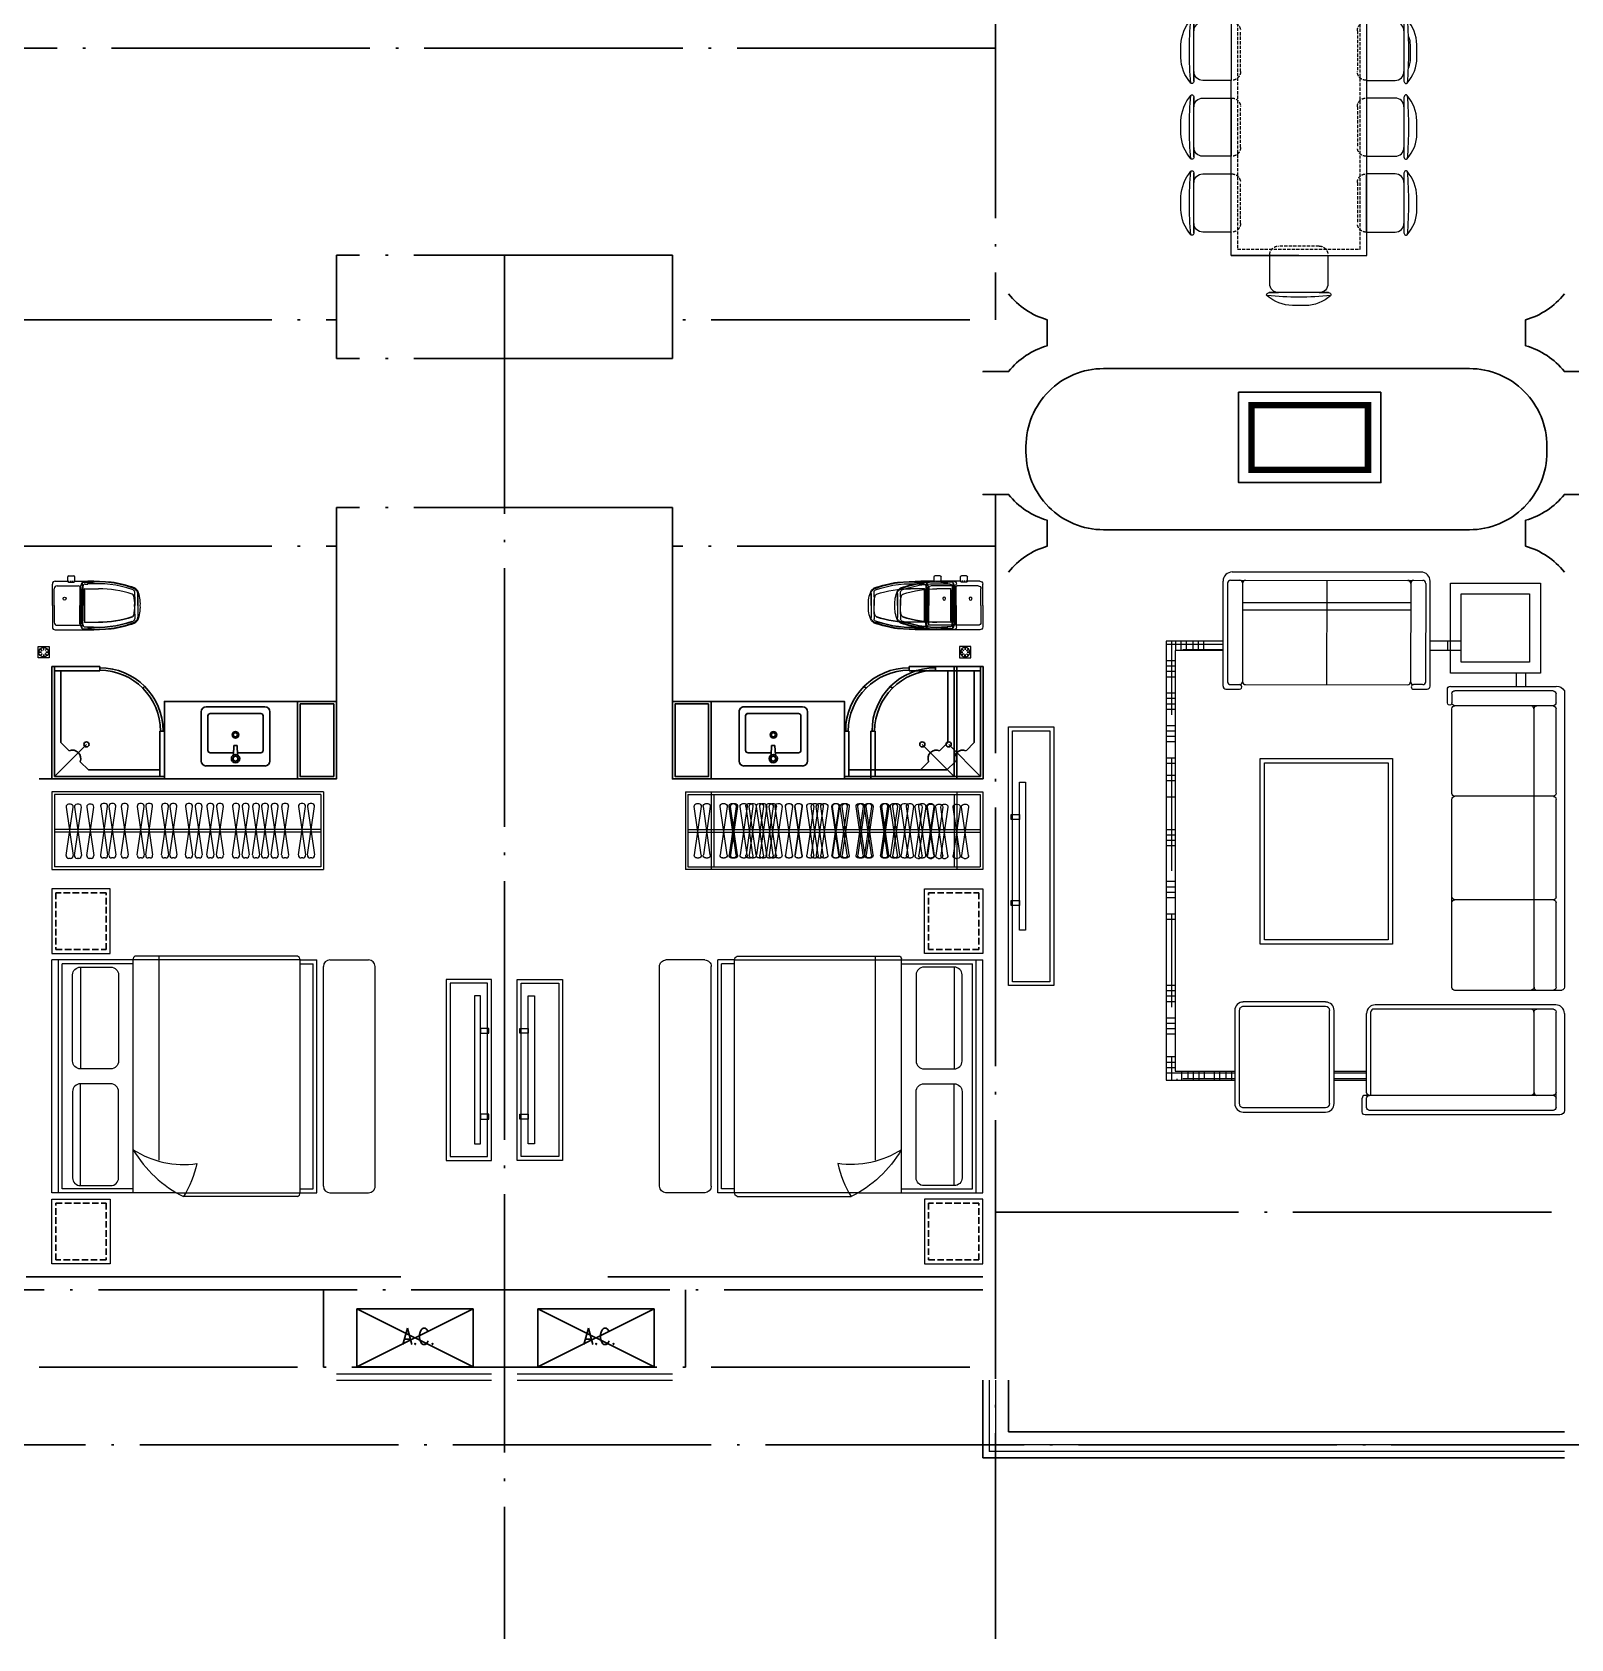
# Model space of a CAD drawing. Extents: x 208319 to 271319, y 1003 to 45500.
# Drawn here: x 235589 to 247492, y 16453 to 28878 of the extents above; entities that cross this region are included whole.
import ezdxf
from ezdxf.enums import TextEntityAlignment as Align

# ---------------------------------------------------------------- set-up
doc = ezdxf.new("R2010")
doc.units = 0
doc.header["$LTSCALE"] = 1000
doc.header["$MEASUREMENT"] = 0
for name, pattern in [('ACAD_ISO02W100', [15, 12, -3]), ('DASH', [0.35, 0.25, -0.1]), ('DOTE', [2.42, 2, -0.2, 0.02, -0.2])]:
    doc.linetypes.add(name, pattern=pattern)
for name, color, linetype in [('DOTE', 1, 'DOTE'), ('hz', 254, 'Continuous'), ('PUB_TEXT', 255, 'Continuous'), ('WALL', 9, 'Continuous'), ('厨卫', 154, 'Continuous'), ('厨卫设备', 6, 'Continuous'), ('看线', 5, 'Continuous'), ('空调', 8, 'Continuous'), ('管井', 236, 'Continuous'), ('虚线', 251, 'Continuous'), ('铺地', 8, 'Continuous')]:
    doc.layers.add(name, color=color, linetype=linetype)
for name, color, linetype, lineweight in [('Text-I', 7, 'Continuous', 5), ('五金', 136, 'Continuous', 9), ('家具', 33, 'Continuous', 9)]:
    doc.layers.add(name, color=color, linetype=linetype, lineweight=lineweight)
doc.styles.add('DIM_FONT', font='SIMPLEX.shx', dxfattribs={"width": 0.8})

# ---------------------------------------------------------------- blocks, each defined once
blk = doc.blocks.new('A$C2FB07499')
at = {"layer": '家具', "ltscale": 0.5}
blk.add_lwpolyline([(500, 300), (150, 300), (150, 1700), (500, 1700)], close=True, dxfattribs=at)
at = {"layer": '家具', "ltscale": 40}
for points in [[(470, 330), (180, 330), (180, 1670), (470, 1670)], [(368, 1572), (415, 1572), (415, 428), (368, 428)], [(415, 1381), (480, 1381), (480, 1343), (415, 1343)], [(415, 717), (480, 717), (480, 679), (415, 679)]]:
    blk.add_lwpolyline(points, close=True, dxfattribs=at)
blk = doc.blocks.new('hfjlfjj')
at = {"layer": '家具', "color": 0}
for p, q in [((3210588, 42748), (3208488, 42748)), ((3208488, 42748), (3208488, 42148)), ((3210588, 42748), (3210588, 42148)), ((3210568, 42728), (3208508, 42728)), ((3208508, 42728), (3208508, 42168)), ((3208597, 42256), (3208651, 42631)), ((3208597, 42631), (3208651, 42256)), ((3208632, 42654), (3208617, 42654)), ((3208662, 42256), (3208716, 42631)), ((3208662, 42631), (3208716, 42256)), ((3208696, 42654), (3208682, 42654)), ((3208757, 42256), (3208811, 42631)), ((3208757, 42631), (3208811, 42256)), ((3208791, 42654), (3208777, 42654)), ((3208865, 42261), (3208919, 42636)), ((3208865, 42636), (3208919, 42261)), ((3208899, 42658), (3208884, 42658)), ((3208929, 42261), (3208983, 42636)), ((3208929, 42636), (3208983, 42261)), ((3208963, 42658), (3208949, 42658)), ((3209024, 42261), (3209078, 42636)), ((3209024, 42636), (3209078, 42261)), ((3209058, 42658), (3209044, 42658)), ((3209148, 42261), (3209202, 42636)), ((3209148, 42636), (3209202, 42261)), ((3209182, 42658), (3209168, 42658)), ((3209213, 42261), (3209267, 42636)), ((3209213, 42636), (3209267, 42261)), ((3209247, 42658), (3209233, 42658)), ((3209336, 42261), (3209390, 42636)), ((3209336, 42636), (3209390, 42261)), ((3209370, 42658), (3209356, 42658)), ((3209400, 42261), (3209454, 42636)), ((3209400, 42636), (3209454, 42261)), ((3209434, 42658), (3209420, 42658)), ((3209521, 42261), (3209575, 42636)), ((3209521, 42636), (3209575, 42261)), ((3209555, 42658), (3209541, 42658)), ((3209595, 42261), (3209649, 42636)), ((3209595, 42636), (3209649, 42261)), ((3209629, 42658), (3209615, 42658)), ((3209686, 42261), (3209740, 42636)), ((3209686, 42636), (3209740, 42261)), ((3209720, 42658), (3209706, 42658)), ((3209760, 42261), (3209814, 42636)), ((3209760, 42636), (3209814, 42261)), ((3209794, 42658), (3209780, 42658)), ((3209885, 42261), (3209939, 42636)), ((3209885, 42636), (3209939, 42261)), ((3209919, 42658), (3209904, 42658)), ((3209959, 42261), (3210013, 42636)), ((3209959, 42636), (3210013, 42261)), ((3209993, 42658), (3209979, 42658)), ((3210040, 42261), (3210094, 42636)), ((3210040, 42636), (3210094, 42261)), ((3210074, 42658), (3210060, 42658)), ((3210110, 42261), (3210164, 42636)), ((3210110, 42636), (3210164, 42261)), ((3210144, 42658), (3210129, 42658)), ((3210184, 42261), (3210238, 42636)), ((3210184, 42636), (3210238, 42261)), ((3210218, 42658), (3210204, 42658)), ((3210265, 42261), (3210319, 42636)), ((3210265, 42636), (3210319, 42261)), ((3210300, 42658), (3210285, 42658)), ((3210395, 42261), (3210449, 42636)), ((3210395, 42636), (3210449, 42261)), ((3210430, 42658), (3210415, 42658)), ((3210465, 42261), (3210519, 42636)), ((3210465, 42636), (3210519, 42261)), ((3210499, 42658), (3210485, 42658)), ((3210568, 42728), (3210568, 42168)), ((3210568, 42458), (3208508, 42458)), ((3210568, 42438), (3208508, 42438)), ((3208488, 42148), (3210588, 42148)), ((3210568, 42168), (3208508, 42168)), ((3208632, 42234), (3208617, 42234)), ((3208696, 42234), (3208682, 42234)), ((3208791, 42234), (3208777, 42234)), ((3208899, 42238), (3208884, 42238)), ((3208963, 42238), (3208949, 42238)), ((3209058, 42238), (3209044, 42238)), ((3209182, 42238), (3209168, 42238)), ((3209247, 42238), (3209233, 42238)), ((3209370, 42238), (3209356, 42238)), ((3209434, 42238), (3209420, 42238)), ((3209555, 42238), (3209541, 42238)), ((3209629, 42238), (3209615, 42238)), ((3209720, 42238), (3209706, 42238)), ((3209794, 42238), (3209780, 42238)), ((3209919, 42238), (3209904, 42238)), ((3209993, 42238), (3209979, 42238)), ((3210074, 42238), (3210060, 42238)), ((3210144, 42238), (3210129, 42238)), ((3210218, 42238), (3210204, 42238)), ((3210300, 42238), (3210285, 42238)), ((3210430, 42238), (3210415, 42238)), ((3210499, 42238), (3210485, 42238))]:
    blk.add_line(p, q, dxfattribs=at)
for centre, start, end in [((3208617, 42634), 90, 187.5946), ((3208632, 42634), 352.4054, 90), ((3208682, 42634), 90, 187.5946), ((3208696, 42634), 352.4054, 90), ((3208777, 42634), 90, 187.5946), ((3208791, 42634), 352.4054, 90), ((3208884, 42638), 90, 187.5946), ((3208899, 42638), 352.4054, 90), ((3208949, 42638), 90, 187.5946), ((3208963, 42638), 352.4054, 90), ((3209044, 42638), 90, 187.5946), ((3209058, 42638), 352.4054, 90), ((3209168, 42638), 90, 187.5946), ((3209182, 42638), 352.4054, 90), ((3209233, 42638), 90, 187.5946), ((3209247, 42638), 352.4054, 90), ((3209356, 42638), 90, 187.5946), ((3209370, 42638), 352.4054, 90), ((3209420, 42638), 90, 187.5946), ((3209434, 42638), 352.4054, 90), ((3209541, 42638), 90, 187.5946), ((3209555, 42638), 352.4054, 90), ((3209615, 42638), 90, 187.5946), ((3209629, 42638), 352.4054, 90), ((3209706, 42638), 90, 187.5946), ((3209720, 42638), 352.4054, 90), ((3209780, 42638), 90, 187.5946), ((3209794, 42638), 352.4054, 90), ((3209904, 42638), 90, 187.5946), ((3209919, 42638), 352.4054, 90), ((3209979, 42638), 90, 187.5946), ((3209993, 42638), 352.4054, 90), ((3210060, 42638), 90, 187.5946), ((3210074, 42638), 352.4054, 90), ((3210129, 42638), 90, 187.5946), ((3210144, 42638), 352.4054, 90), ((3210204, 42638), 90, 187.5946), ((3210218, 42638), 352.4054, 90), ((3210285, 42638), 90, 187.5946), ((3210300, 42638), 352.4054, 90), ((3210415, 42638), 90, 187.5946), ((3210430, 42638), 352.4054, 90), ((3210485, 42638), 90, 187.5946), ((3210499, 42638), 352.4054, 90), ((3208617, 42254), 172.4054, 270), ((3208632, 42254), 270, 7.5946), ((3208682, 42254), 172.4054, 270), ((3208696, 42254), 270, 7.5946), ((3208777, 42254), 172.4054, 270), ((3208791, 42254), 270, 7.5946), ((3208884, 42258), 172.4054, 270), ((3208899, 42258), 270, 7.5946), ((3208949, 42258), 172.4054, 270), ((3208963, 42258), 270, 7.5946), ((3209044, 42258), 172.4054, 270), ((3209058, 42258), 270, 7.5946), ((3209168, 42258), 172.4054, 270), ((3209182, 42258), 270, 7.5946), ((3209233, 42258), 172.4054, 270), ((3209247, 42258), 270, 7.5946), ((3209356, 42258), 172.4054, 270), ((3209370, 42258), 270, 7.5946), ((3209420, 42258), 172.4054, 270), ((3209434, 42258), 270, 7.5946), ((3209541, 42258), 172.4054, 270), ((3209555, 42258), 270, 7.5946), ((3209615, 42258), 172.4054, 270), ((3209629, 42258), 270, 7.5946), ((3209706, 42258), 172.4054, 270), ((3209720, 42258), 270, 7.5946), ((3209780, 42258), 172.4054, 270), ((3209794, 42258), 270, 7.5946), ((3209904, 42258), 172.4054, 270), ((3209919, 42258), 270, 7.5946), ((3209979, 42258), 172.4054, 270), ((3209993, 42258), 270, 7.5946), ((3210060, 42258), 172.4054, 270), ((3210074, 42258), 270, 7.5946), ((3210129, 42258), 172.4054, 270), ((3210144, 42258), 270, 7.5946), ((3210204, 42258), 172.4054, 270), ((3210218, 42258), 270, 7.5946), ((3210285, 42258), 172.4054, 270), ((3210300, 42258), 270, 7.5946), ((3210415, 42258), 172.4054, 270), ((3210430, 42258), 270, 7.5946), ((3210485, 42258), 172.4054, 270), ((3210499, 42258), 270, 7.5946)]:
    blk.add_arc(centre, 20, start, end, dxfattribs=at)
blk = doc.blocks.new('A$C31D9048E')
at = {"layer": '家具'}
for p, q in [((1900, 2380), (649, 2380)), ((829, 803), (829, 2380)), ((629, 2350), (0, 2350)), ((0, 550), (0, 2350)), ((50, 550), (50, 2350)), ((80, 580), (80, 2320)), ((629, 2320), (80, 2320)), ((220, 2295), (220, 1508)), ((629, 550), (629, 2360)), ((1920, 2350), (629, 2350)), ((1920, 550), (1920, 2350)), ((1920, 2350), (2050, 2350)), ((1920, 2320), (2020, 2320)), ((2020, 580), (2020, 2320)), ((2050, 550), (2050, 2350)), ((2100, 600), (2100, 2300)), ((2150, 2350), (2450, 2350)), ((2500, 600), (2500, 2300)), ((220, 605), (220, 1392)), ((962, 550), (0, 550)), ((629, 580), (80, 580)), ((962, 550), (1920, 550)), ((1900, 520), (1017, 520)), ((1920, 580), (2020, 580)), ((1920, 550), (2050, 550)), ((2150, 550), (2450, 550))]:
    blk.add_line(p, q, dxfattribs=at)
for points in [[(450, 2900), (0, 2900), (0, 2400), (450, 2400), (450, 2900), (370, 2900)], [(450, 0), (0, 0), (0, 500), (450, 500), (450, 0), (370, 0)]]:
    blk.add_lwpolyline(points, dxfattribs=at)
for points in [[(220, 2295), (455, 2295, -0.414214), (515, 2235), (515, 1568, -0.414214), (455, 1508), (220, 1508, -0.414214), (160, 1568), (160, 2235, -0.414214)], [(220, 605), (455, 605, 0.414214), (515, 665), (515, 1332, 0.414214), (455, 1392), (220, 1392, 0.414214), (160, 1332), (160, 665, 0.414214)]]:
    blk.add_lwpolyline(points, format="xyb", close=True, dxfattribs=at)
blk.add_lwpolyline([(629, 883, 0.180302), (1121, 775, -0.088637), (1017, 520, 28871.271551)], format="xyb", dxfattribs=at)
for centre, radius, start, end in [((649, 2360), 20, 90, 180), ((1889, 2351), 30.7, 357.6884, 69.6917), ((2150, 2300), 50, 90, 180), ((2450, 2300), 50, 0, 90), ((1442, 1363), 944, 210.6075, 243.2773), ((1889, 549), 30.7, 290.3566, 2.3152), ((2150, 600), 50, 180, 270), ((2450, 600), 50, 270, 0)]:
    blk.add_arc(centre, radius, start, end, dxfattribs=at)
at = {"layer": '虚线', "linetype": 'DASH', "ltscale": 0.2}
for points in [[(420, 2870), (30, 2870), (30, 2430), (420, 2430)], [(420, 30), (30, 30), (30, 470), (420, 470)]]:
    blk.add_lwpolyline(points, close=True, dxfattribs=at)
blk = doc.blocks.new('lyf')
at = {"layer": '厨卫设备', "color": 0}
for p, q in [((34491, 16909), (34121, 16909)), ((34121, 16909), (34121, 16039)), ((34141, 16059), (34141, 16909)), ((34491, 16909), (34491, 16874)), ((34491, 16874), (34141, 16874)), ((34191, 16874), (34191, 16321)), ((34823, 16741), (34837, 16755)), ((34956, 16409), (34956, 16059)), ((34991, 16409), (34956, 16409)), ((34991, 16409), (34991, 16039)), ((34141, 16059), (34388, 16306)), ((34191, 16321), (34254, 16257)), ((34339, 16172), (34403, 16109)), ((34991, 16039), (34121, 16039)), ((34991, 16059), (34141, 16059)), ((34956, 16109), (34403, 16109))]:
    blk.add_line(p, q, dxfattribs=at)
blk.add_circle((34388, 16306), 20, dxfattribs=at)
for centre, radius, start, end in [((34491, 16409), 490, 0.0021, 90.0021), ((34491, 16409), 470, 0.0021, 90.0021), ((34279, 16197), 65, 337.6219, 112.3822)]:
    blk.add_arc(centre, radius, start, end, dxfattribs=at)
blk = doc.blocks.new('A$C56722DB7')
at = {"layer": '五金', "color": 0}
for points in [[(86, 86), (86, 0), (0, 0), (0, 86)], [(10, 43), (10, 42), (26, 42), (26, 43)], [(20, 66), (19, 65), (30, 54), (31, 55)], [(19, 20), (21, 19), (32, 30), (30, 31)], [(43, 76), (42, 76), (42, 60), (43, 60)], [(43, 10), (44, 10), (44, 26), (43, 26)], [(66, 66), (65, 67), (54, 56), (55, 55)], [(66, 19), (67, 21), (56, 32), (55, 30)], [(76, 43), (76, 44), (60, 44), (60, 43)]]:
    blk.add_lwpolyline(points, close=True, dxfattribs=at)
blk.add_circle((43, 43), 36.6, dxfattribs=at)
blk = doc.blocks.new('ma2')
at = {"layer": '厨卫', "color": 0}
for centre, radius, start, end in [((712, -340), 881, 175.7103, 198.2941), ((704, -353), 834, 180.1819, 198.4973)]:
    blk.add_arc(centre, radius, start, end, dxfattribs=at)
at = {"layer": '家具', "color": 0}
for p, q in [((0, 0), (-166, 0)), ((0, 0), (166, 0)), ((-189, -22), (-189, -274)), ((-153, -36), (-153, -198)), ((0, -14), (-130, -14)), ((0, -14), (130, -14)), ((153, -36), (153, -198)), ((192, -118), (187, -118)), ((189, -22), (189, -122)), ((189, -121), (189, -130)), ((192, -118), (222, -118)), ((-180, -230), (-139, -212)), ((-180, -230), (-180, -316)), ((-180, -230), (0, -230)), ((-148, -235), (0, -235)), ((-139, -212), (0, -212)), ((-130, -220), (0, -220)), ((0, -247), (-127, -247)), ((-119, -247), (0, -247)), ((139, -212), (0, -212)), ((130, -220), (0, -220)), ((180, -230), (0, -230)), ((148, -235), (0, -235)), ((119, -247), (0, -247)), ((0, -247), (127, -247)), ((180, -230), (139, -212)), ((180, -125), (180, -165)), ((180, -230), (180, -316)), ((192, -172), (187, -172)), ((189, -137), (189, -146)), ((189, -153), (189, -162)), ((189, -170), (189, -274)), ((192, -172), (222, -172)), ((230, -125), (230, -165)), ((-176, -279), (-176, -280)), ((-166, -274), (-171, -274)), ((-166, -253), (-166, -274)), ((-130, -250), (-130, -356)), ((130, -250), (130, -356)), ((166, -253), (166, -274)), ((166, -274), (171, -274)), ((176, -279), (176, -280)), ((-77, -636), (-102, -636)), ((93, -660), (-93, -660)), ((-68, -636), (-77, -636)), ((-68, -636), (0, -636)), ((68, -636), (0, -636)), ((0, -660), (93, -660)), ((68, -636), (77, -636)), ((77, -636), (102, -636))]:
    blk.add_line(p, q, dxfattribs=at)
blk.add_circle((53, -94), 11.4, dxfattribs=at)
for centre, radius, start, end in [((-166, -22), 22.5, 90, 180), ((166, -22), 22.5, 0, 90), ((-130, -36), 22.5, 90, 180), ((130, -36), 22.5, 0, 90), ((187, -125), 7.2, 90, 180), ((222, -125), 7.2, 0, 90), ((-148, -253), 18, 90, 180), ((-130, -198), 22.5, 180, 270), ((-127, -250), 3.6, 90, 180), ((127, -250), 3.6, 0, 90), ((130, -198), 22.5, 270, 0), ((148, -253), 18, 0, 90), ((187, -165), 7.2, 180, 270), ((222, -165), 7.2, 270, 0), ((6806, -15), 7000, 182.1248, 183.6001), ((316, -367), 499, 170.0177, 190.1149), ((-171, -279), 4.5, 90, 180), ((-704, -353), 834, 341.5027, 359.8181), ((-712, -340), 881, 341.7059, 4.2897), ((171, -279), 4.5, 0, 90), ((-316, -367), 499, 349.8851, 9.9823), ((-6806, -15), 7000, 356.3999, 357.8752), ((749, -321), 939, 188.1773, 199.5371), ((594, -353), 776, 187.5237, 201.3401), ((-594, -353), 776, 338.6599, 352.4763), ((-749, -321), 939, 340.4627, 351.8238), ((-100, -611), 25.3, 193.7471, 265.3876), ((-70, -612), 18, 198.4973, 250.8187), ((70, -612), 18, 289.1813, 341.5027), ((100, -611), 25.3, 274.6124, 346.2529), ((-123, -630), 13.5, 199.5371, 212.7351), ((-70, -597), 75.7, 212.7351, 236.2527), ((-116, -630), 13.5, 201.3401, 225.0457), ((117, -396), 344, 225.0457, 228.0777), ((-92, -626), 34, 231.9313, 272.5793), ((-13, -423), 257, 247.1573, 272.879), ((-15, -386), 250, 255.8484, 273.4075), ((15, -386), 250, 266.5925, 284.1516), ((13, -423), 257, 267.121, 292.8427), ((92, -626), 34, 267.4207, 308.0687), ((70, -597), 75.7, 303.7473, 327.2649), ((-117, -396), 344, 311.9223, 314.9543), ((116, -630), 13.5, 314.9543, 338.6599), ((123, -630), 13.5, 327.2649, 340.4629)]:
    blk.add_arc(centre, radius, start, end, dxfattribs=at)
blk = doc.blocks.new('x6')
at = {"layer": '厨卫', "color": 0}
for p, q in [((227, 0), (-227, 0)), ((-265, -38), (-265, -419)), ((-214, -387), (-214, -121)), ((-195, -102), (-16, -102)), ((-19, -57), (-32, -57)), ((-13, -43), (-23, -34)), ((-13, -70), (-22, -80)), ((-16, -84), (-13, -158)), ((0, -38), (0, -24)), ((0, -75), (0, -89)), ((22, -33), (13, -43)), ((23, -79), (13, -70)), ((16, -84), (13, -158)), ((16, -102), (195, -102)), ((19, -57), (32, -57)), ((214, -121), (214, -387)), ((265, -419), (265, -38)), ((-13, -158), (13, -158)), ((-227, -457), (227, -457)), ((195, -406), (-195, -406))]:
    blk.add_line(p, q, dxfattribs=at)
for centre, radius in [((0, -57), 32.3), ((0, -57), 18.8), ((-1, -241), 25.4), ((-1, -241), 16)]:
    blk.add_circle(centre, radius, dxfattribs=at)
for centre, radius, start, end in [((-227, -38), 38.1, 90, 180), ((227, -38), 38.1, 0, 90), ((-195, -121), 19.1, 90, 180), ((195, -121), 19.1, 0, 90), ((-227, -419), 38.1, 180, 270), ((-195, -387), 19.1, 180, 270), ((195, -387), 19.1, 270, 0), ((227, -419), 38.1, 270, 0)]:
    blk.add_arc(centre, radius, start, end, dxfattribs=at)
blk = doc.blocks.new('A$C25AA54E1')
at = {"ltscale": 20}
for p, q in [((884, 2199), (884, 3017)), ((918, 3081), (3211, 3081)), ((3234, 2997), (3234, 3061)), ((3234, 2234), (3234, 2996)), ((3347, 3015), (3347, 1617)), ((3413, 3081), (4163, 3081)), ((4198, 3046), (4198, 1539)), ((1012, 2176), (906, 2176)), ((1712, 2211), (1057, 2211)), ((3212, 2211), (1757, 2211)), ((883, 2042), (71, 2042)), ((906, 1914), (906, 2019)), ((1, 1972), (0, 511)), ((871, 614), (872, 1868)), ((1443, 1750), (2878, 1750)), ((1443, 728), (1443, 1750)), ((2878, 1750), (2878, 728)), ((4024, 1551), (3413, 1551)), ((4047, 1574), (4047, 1539)), ((4175, 1516), (4070, 1516)), ((4110, 1300), (3391, 1300)), ((3325, 1234), (3325, 597)), ((4176, 597), (4176, 1234)), ((2878, 728), (1443, 728)), ((905, 463), (905, 568)), ((3391, 531), (4110, 531)), ((882, 440), (70, 440))]:
    blk.add_line(p, q, dxfattribs=at)
for p, q in [((918, 2994), (918, 2234)), ((1011, 3017), (942, 3017)), ((1034, 2994), (1034, 2234)), ((1711, 3017), (1058, 3017)), ((1734, 2996), (1734, 2234)), ((2511, 3017), (1758, 3017)), ((2534, 2996), (2534, 2234)), ((3211, 3017), (2558, 3017)), ((3380, 2996), (3380, 1606)), ((4070, 3017), (3403, 3017)), ((4047, 2994), (4047, 1574)), ((4140, 3017), (4070, 3017)), ((4163, 2994), (4163, 1574)), ((781, 2780), (884, 2780)), ((3211, 2846), (1058, 2846)), ((4025, 2846), (3403, 2846)), ((781, 2709), (884, 2709)), ((536, 2283), (536, 2042)), ((606, 2283), (606, 2042)), ((603, 2178), (536, 2178)), ((941, 2211), (1012, 2211)), ((88, 2008), (848, 2007)), ((503, 2041), (503, 2042)), ((64, 1915), (65, 1985)), ((65, 1869), (64, 1915)), ((64, 569), (65, 1872)), ((87, 1892), (849, 1891)), ((87, 1892), (849, 1891)), ((88, 1892), (848, 1891)), ((236, 592), (236, 1892)), ((293, 592), (293, 1892)), ((871, 1984), (871, 1914)), ((1476, 1717), (2845, 1717)), ((1476, 761), (1476, 1717)), ((2845, 1717), (2845, 761)), ((4047, 1584), (3402, 1584)), ((3860, 1302), (3860, 1551)), ((3876, 1551), (3876, 1303)), ((3918, 1551), (3918, 1302)), ((3930, 1300), (3930, 1551)), ((4140, 1551), (4070, 1551)), ((4110, 1265), (3391, 1265)), ((65, 1242), (871, 1241)), ((3360, 1234), (3360, 597)), ((4141, 597), (4141, 1234)), ((2845, 761), (1476, 761)), ((64, 499), (64, 569)), ((87, 592), (848, 591)), ((871, 498), (871, 568)), ((3391, 566), (4110, 566)), ((3860, 70), (3860, 531)), ((3930, 507), (3860, 507)), ((3876, 531), (3876, 0)), ((3918, 531), (3918, 128)), ((3930, 0), (3930, 531)), ((87, 476), (848, 475)), ((536, 440), (536, 0)), ((561, 440), (561, 0)), ((603, 440), (603, 128)), ((606, 440), (606, 70)), ((3918, 465), (3860, 465)), ((3930, 416), (3860, 416)), ((3930, 374), (3860, 374)), ((606, 292), (536, 292)), ((603, 250), (536, 250)), ((3918, 297), (3860, 297)), ((3930, 255), (3860, 255)), ((606, 208), (536, 208)), ((606, 158), (536, 158)), ((3930, 213), (3860, 213)), ((3918, 171), (3860, 171)), ((606, 116), (536, 116)), ((606, 74), (536, 74)), ((1105, 44), (536, 44)), ((606, 86), (603, 86)), ((606, 70), (3860, 70)), ((686, 70), (686, 0)), ((728, 70), (728, 0)), ((770, 70), (770, 0)), ((812, 70), (812, 0)), ((938, 70), (938, 0)), ((979, 70), (979, 0)), ((1021, 70), (1021, 0)), ((1063, 70), (1063, 0)), ((1189, 70), (1189, 0)), ((1231, 70), (1231, 0)), ((1273, 70), (1273, 0)), ((1314, 70), (1314, 0)), ((1440, 70), (1440, 0)), ((2310, 44), (1440, 44)), ((1482, 70), (1482, 0)), ((1574, 70), (1574, 0)), ((1616, 70), (1616, 0)), ((1741, 70), (1741, 0)), ((1993, 70), (1993, 0)), ((2035, 70), (2035, 0)), ((2076, 70), (2076, 0)), ((2118, 70), (2118, 0)), ((2394, 70), (2394, 0)), ((2436, 70), (2436, 0)), ((2478, 70), (2478, 0)), ((2520, 70), (2520, 0)), ((2645, 70), (2645, 0)), ((3365, 44), (2645, 44)), ((2687, 70), (2687, 0)), ((3198, 70), (3198, 0)), ((3240, 70), (3240, 0)), ((3281, 70), (3281, 0)), ((3323, 70), (3323, 0)), ((3449, 70), (3449, 0)), ((3491, 70), (3491, 0)), ((3533, 70), (3533, 0)), ((3575, 70), (3575, 0)), ((3750, 70), (3750, 0)), ((3930, 44), (3750, 44)), ((3792, 70), (3792, 0)), ((3834, 70), (3834, 0)), ((3930, 122), (3860, 122)), ((3930, 86), (3918, 86)), ((536, 0), (3930, 0))]:
    blk.add_line(p, q)
blk.add_lwpolyline([(781, 2895), (781, 2199), (85, 2199), (85, 2895)], close=True, dxfattribs=at)
blk.add_lwpolyline([(698, 2812), (698, 2282), (169, 2282), (169, 2812)], close=True)
at = {"ltscale": 20, "extrusion": (0, 0, -1)}
for centre, major_axis, ratio, start_param, end_param in [((953, 3021), (-49.4, 49.4), 1, 5.45018, 6.544088), ((3211, 3058), (16.4, 16.4), 1, -0.785398, 0.696689), ((4163, 3046), (24.6, 24.6), 1, -0.785398, 0.785398), ((906, 2199), (16.2, 16.2), 1, 2.356194, 3.926991), ((1012, 2234), (-16.2, 16.2), 1, 2.356194, 3.926991), ((1012, 2193), (12.7, 12.7), 0.942987, -0.815786, 2.325807), ((1057, 2234), (-16.2, 16.2), 1, 3.926991, 5.497787), ((1712, 2234), (-16.2, 16.2), 1, 2.356194, 3.926991), ((1757, 2234), (16.2, 16.2), 1, 2.356194, 3.926991), ((2512, 2234), (-16.2, 16.2), 1, 2.356194, 3.926991), ((2557, 2234), (16.2, 16.2), 1, 2.356194, 3.926991), ((3212, 2234), (-16.2, 16.2), 1, 2.356194, 3.926991), ((4024, 1574), (16.2, 16.2), 1, 0.785398, 2.356194), ((4175, 1539), (-16.2, 16.2), 1, 2.356194, 3.926991)]:
    blk.add_ellipse(centre, major_axis=major_axis, ratio=ratio, start_param=start_param, end_param=end_param, dxfattribs=at)
at = {"extrusion": (0, 0, -1)}
for centre, major_axis, start_param, end_param in [((942, 2994), (16.4, 16.4), 3.926991, 5.497787), ((1011, 2994), (16.4, 16.4), -0.785398, 0.785398), ((1058, 2994), (16.4, 16.4), 3.926991, 5.497787), ((1711, 2994), (-16.4, 16.4), 0.785398, 2.267485), ((1758, 2994), (16.4, 16.4), 4.0157, 5.497787), ((2511, 2994), (-16.4, 16.4), 0.785398, 2.267485), ((2558, 2994), (16.4, 16.4), 4.0157, 5.497787), ((3211, 2994), (-16.4, 16.4), 0.785398, 2.267485), ((3403, 2994), (16.4, 16.4), 4.0157, 5.497787), ((4023, 2994), (16.4, 16.4), -0.785398, 0.785398), ((4070, 2994), (-16.4, 16.4), 5.497787, 7.068583), ((4140, 2994), (16.4, 16.4), -0.785398, 0.785398), ((1058, 2869), (-16.4, 16.4), 3.926991, 5.409078), ((3403, 2869), (-16.4, 16.4), 3.926991, 5.409078), ((3211, 2822), (16.4, 16.4), -0.785398, 0.696689), ((4025, 2822), (-16.4, 16.4), 0.785398, 2.267485), ((941, 2234), (16.2, 16.2), 2.356194, 3.926991), ((4070, 1574), (16.2, 16.2), 2.356194, 3.926991), ((4140, 1574), (-16.2, 16.2), 2.356194, 3.926991)]:
    blk.add_ellipse(centre, major_axis=major_axis, ratio=1, start_param=start_param, end_param=end_param, dxfattribs=at)
at = {"ltscale": 20}
for centre, major_axis, ratio, start_param, end_param in [((3413, 3015), (-46.6, 46.6), 1, -0.785398, 0.785398), ((71, 1972), (49.7, 49.7), 1, 0.785398, 2.356194), ((883, 2019), (-16.2, 16.2), 1, 3.925825, 5.496622), ((848, 1914), (-16.2, 16.2), 1, 2.355029, 3.925825), ((849, 1868), (16.2, 16.2), 1, 5.496622, 7.067418), ((849, 1868), (16.2, 16.2), 1, 5.496622, 7.067418), ((889, 1914), (12.4, 12.4), 0.984307, 2.347446, 5.489038), ((3413, 1617), (46.6, 46.6), 1, 2.356194, 3.926991), ((4070, 1539), (16.2, 16.2), 1, 2.356194, 3.926991), ((3391, 1234), (-46.6, 46.6), 1, -0.785398, 0.785398), ((4110, 1234), (46.6, 46.6), 1, 5.497787, 7.068583), ((70, 511), (49.7, 49.7), 1, 2.356194, 3.926991), ((848, 614), (-16.2, 16.2), 1, 2.355029, 3.925825), ((848, 568), (-16.2, 16.2), 1, 3.925825, 5.496622), ((888, 568), (12.4, 12.4), 0.984309, -0.794147, 2.347446), ((3391, 597), (46.6, 46.6), 1, 2.356194, 3.926991), ((4110, 597), (-46.6, 46.6), 1, 2.356194, 3.926991), ((882, 463), (-16.2, 16.2), 1, 2.355029, 3.925825)]:
    blk.add_ellipse(centre, major_axis=major_axis, ratio=ratio, start_param=start_param, end_param=end_param, dxfattribs=at)
for centre, major_axis, start_param, end_param in [((3211, 2869), (16.4, 16.4), 3.926991, 5.409078), ((4025, 2869), (16.4, 16.4), 3.926991, 5.409078), ((1058, 2822), (16.4, 16.4), 0.785398, 2.267485), ((3403, 2822), (16.4, 16.4), 0.785398, 2.267485), ((88, 1985), (-16.4, 16.4), -0.786564, 0.784233), ((848, 1985), (16.2, 16.2), 5.496622, 7.067418), ((88, 1915), (16.4, 16.4), 2.355029, 3.925825), ((88, 1869), (-16.4, 16.4), -0.786564, 0.784233), ((89, 1869), (-16.4, 16.4), -0.697854, 0.784233), ((89, 1869), (16.4, 16.4), 0.872942, 2.355029), ((89, 1915), (-16.4, 16.4), 0.784233, 2.266319), ((89, 1915), (-16.4, 16.4), 0.784233, 2.266319), ((3402, 1606), (15.5, 15.5), 2.356194, 3.926991), ((3391, 1234), (-22, 22), -0.785398, 0.785398), ((4110, 1234), (22, 22), 5.497787, 7.068583), ((87, 615), (16.4, 16.4), 2.355029, 3.925825), ((87, 569), (-16.4, 16.4), -0.786564, 0.784233), ((87, 499), (-16.4, 16.4), 0.784233, 2.355029), ((848, 498), (-16.2, 16.2), 2.355029, 3.925825), ((3391, 597), (22, 22), 2.356194, 3.926991), ((4110, 597), (-22, 22), 2.356194, 3.926991)]:
    blk.add_ellipse(centre, major_axis=major_axis, ratio=1, start_param=start_param, end_param=end_param)
blk = doc.blocks.new('R37777777777')
at = {"layer": '家具', "ltscale": 0.5}
blk.add_lwpolyline([(1083652, -53169), (1083302, -53169), (1083302, -55169), (1083652, -55169)], close=True, dxfattribs=at)
at = {"layer": '家具', "ltscale": 40}
for points in [[(1083622, -53199), (1083332, -53199), (1083332, -55139), (1083622, -55139)], [(1083520, -54741), (1083566, -54741), (1083566, -53597), (1083520, -53597)], [(1083566, -53886), (1083632, -53886), (1083632, -53847), (1083566, -53847)], [(1083566, -54550), (1083632, -54550), (1083632, -54511), (1083566, -54511)]]:
    blk.add_lwpolyline(points, close=True, dxfattribs=at)
blk = doc.blocks.new('A$C40221361')
at = {"color": 0}
for p, q in [((1023, 1725), (563, 1725)), ((1023, 1725), (563, 1725)), ((1610, 1725), (1150, 1725)), ((1610, 1725), (1150, 1725)), ((2196, 1725), (1736, 1725)), ((2196, 1725), (1736, 1725)), ((568, 1438), (1018, 1438)), ((1155, 1438), (1605, 1438)), ((1741, 1439), (2191, 1439)), ((100, 683), (100, 1143)), ((100, 683), (100, 1143)), ((386, 1138), (386, 688)), ((2373, 1138), (2373, 688)), ((2659, 683), (2659, 1143)), ((2659, 683), (2659, 1143)), ((1018, 388), (568, 388)), ((1605, 388), (1155, 388)), ((2191, 389), (1741, 389)), ((563, 100), (1023, 100)), ((563, 100), (1023, 100)), ((1150, 100), (1610, 100)), ((1150, 100), (1610, 100)), ((1736, 100), (2196, 100)), ((1736, 100), (2196, 100))]:
    blk.add_line(p, q, dxfattribs=at)
at = {"color": 0, "linetype": 'DASH', "ltscale": 0.1}
for p, q in [((950, 1365), (635, 1365)), ((950, 1365), (635, 1365)), ((1537, 1365), (1222, 1365)), ((1537, 1365), (1222, 1365)), ((2124, 1365), (1809, 1365)), ((2124, 1365), (1809, 1365)), ((460, 756), (460, 1071)), ((460, 756), (460, 1071)), ((2299, 756), (2299, 1071)), ((2299, 756), (2299, 1071)), ((635, 460), (950, 460)), ((635, 460), (950, 460)), ((1222, 460), (1537, 460)), ((1222, 460), (1537, 460)), ((1809, 460), (2124, 460)), ((1809, 460), (2124, 460))]:
    blk.add_line(p, q, dxfattribs=at)
at = {"color": 0, "linetype": 'DASH'}
for p, q in [((1605, 388), (1605, 393)), ((1605, 388), (1605, 393)), ((2191, 389), (2191, 393)), ((2191, 389), (2191, 393))]:
    blk.add_line(p, q, dxfattribs=at)
at = {"color": 0}
for points in [[(1018, 1438), (1018, 1657, 0.414214), (950, 1725), (1023, 1725, 0.319431), (1041, 1737, 0.307703), (1039, 1748, 0.187559), (842, 1825), (743, 1825, 0.171658), (547, 1748, 0.324647), (544, 1737, 0.302537), (563, 1725), (635, 1725, 0.414214), (568, 1657), (568, 1438)], [(1605, 1439), (1605, 1657, 0.414214), (1537, 1725), (1610, 1725, 0.319431), (1628, 1737, 0.307703), (1625, 1748, 0.187559), (1429, 1825), (1330, 1825, 0.171658), (1134, 1748, 0.324647), (1131, 1737, 0.302537), (1150, 1725), (1222, 1725, 0.414214), (1155, 1657), (1155, 1438)], [(2191, 1439), (2191, 1657, 0.414214), (2124, 1725), (2196, 1725, 0.319431), (2215, 1737, 0.307703), (2212, 1748, 0.187559), (2016, 1825), (1917, 1825, 0.171658), (1721, 1748, 0.324647), (1718, 1737, 0.302537), (1736, 1725), (1809, 1725, 0.414214), (1741, 1657), (1741, 1439)], [(1155, 388), (1018, 388), (1018, 168, -0.414214), (950, 100), (1023, 100, -0.319431), (1041, 88, -0.307703), (1039, 76, -0.187559), (842, 0), (743, 0, -0.171658), (547, 76, -0.324647), (544, 88, -0.302537), (563, 100), (635, 100, -0.414214), (568, 168), (568, 388), (386, 388), (386, 1438)], [(386, 688), (168, 688, -0.414214), (100, 756), (100, 683, -0.319431), (88, 665, -0.307703), (76, 668, -0.187559), (0, 864), (0, 963, -0.171658), (76, 1159, -0.324647), (88, 1162, -0.302537), (100, 1143), (100, 1071, -0.414214), (168, 1138), (386, 1138)], [(2373, 688), (2592, 688, 0.414214), (2659, 756), (2659, 683, 0.319431), (2672, 665, 0.307703), (2683, 668, 0.187559), (2759, 864), (2759, 963, 0.171658), (2683, 1159, 0.324647), (2672, 1162, 0.302537), (2659, 1143), (2659, 1071, 0.414214), (2592, 1138), (2373, 1138)], [(1605, 388), (1605, 168, -0.414214), (1537, 100), (1610, 100, -0.319431), (1628, 88, -0.307703), (1625, 76, -0.187559), (1429, 0), (1330, 0, -0.171658), (1134, 76, -0.324647), (1131, 88, -0.302537), (1150, 100), (1222, 100, -0.414214), (1155, 168), (1155, 388)], [(2191, 389), (2191, 168, -0.414214), (2124, 100), (2196, 100, -0.319431), (2215, 88, -0.307703), (2212, 76, -0.187559), (2016, 0), (1917, 0, -0.171658), (1721, 76, -0.324647), (1718, 88, -0.302537), (1736, 100), (1809, 100, -0.414214), (1741, 168), (1741, 389)], [(918, 62, -0.079824), (842, 50), (744, 50, -0.059527), (682, 60, -0.059527)]]:
    blk.add_lwpolyline(points, format="xyb", dxfattribs=at)
for points in [[(568, 1438), (386, 1438), (386, 913)], [(1155, 1438), (1018, 1438)], [(2373, 913), (2373, 1438), (1155, 1438)], [(2373, 1438), (2373, 388), (1605, 388)]]:
    blk.add_lwpolyline(points, dxfattribs=at)
at = {"color": 0, "linetype": 'DASH', "ltscale": 0.1}
blk.add_lwpolyline([(436, 438), (436, 1388), (2323, 1388), (2323, 438)], close=True, dxfattribs=at)
at = {"color": 0}
for centre, start, end in [((793, -953), 84.8023, 95.1977), ((793, -953), 84.8023, 95.1977), ((1380, -953), 84.8023, 95.1977), ((1380, -953), 84.8023, 95.1977), ((1966, -953), 84.8023, 95.1977), ((1966, -953), 84.8023, 95.1977), ((2778, 913), 174.8023, 185.1977), ((2778, 913), 174.8023, 185.1977), ((-19, 913), 354.8023, 5.1977), ((-19, 913), 354.8023, 5.1977), ((793, 2778), 264.8023, 275.1977), ((793, 2778), 264.8023, 275.1977), ((1380, 2778), 264.8023, 275.1977), ((1380, 2778), 264.8023, 275.1977), ((1966, 2778), 264.8023, 275.1977), ((1966, 2778), 264.8023, 275.1977)]:
    blk.add_arc(centre, 2713, start, end, dxfattribs=at)
at = {"color": 0, "linetype": 'DASH', "ltscale": 0.1}
for centre, start, end in [((635, 1432), 180, 270), ((635, 1432), 180, 270), ((950, 1432), 270, 0), ((950, 1432), 270, 0), ((1222, 1432), 180, 270), ((1222, 1432), 180, 270), ((1537, 1432), 270, 0), ((1537, 1432), 270, 0), ((1809, 1432), 180, 270), ((1809, 1432), 180, 270), ((2124, 1432), 270, 0), ((2124, 1432), 270, 0), ((393, 1071), 0, 90), ((393, 1071), 0, 90), ((2367, 1071), 90, 180), ((2367, 1071), 90, 180), ((393, 756), 270, 0), ((393, 756), 270, 0), ((2367, 756), 180, 270), ((2367, 756), 180, 270), ((635, 393), 90, 180), ((635, 393), 90, 180), ((950, 393), 0, 90), ((950, 393), 0, 90), ((1222, 393), 90, 180), ((1537, 393), 0, 90), ((1537, 393), 0, 90), ((1809, 393), 90, 180), ((2124, 393), 0, 90), ((2124, 393), 0, 90)]:
    blk.add_arc(centre, 67.5, start, end, dxfattribs=at)
blk = doc.blocks.new('111')
at = {"layer": '空调', "linetype": 'ACAD_ISO02W100'}
for p, q in [((1000, 0), (0, 500)), ((1000, 500), (0, 0))]:
    blk.add_line(p, q, dxfattribs=at)
blk.add_lwpolyline([(0, 500), (0, 0), (1000, 0), (1000, 500)], close=True, dxfattribs=at)
at = {"layer": 'Text-I', "style": 'DIM_FONT', "width": 0.8}
blk.add_text('A.C.', height=140, dxfattribs=at).set_placement((675, 262), align=Align.MIDDLE_RIGHT)

msp = doc.modelspace()

# ---------------------------------------------------------------- linework, layer by layer
at = {"layer": 'DOTE'}
for p, q in [((243042, 39119), (243042, 26653)), ((243042, 28753), (235442, 28753)), ((237942, 27153), (237942, 26353)), ((240542, 27153), (237942, 27153)), ((239242, 27153), (239242, 16453)), ((240542, 27153), (240542, 26353)), ((235442, 26653), (237942, 26653)), ((242842, 26653), (240542, 26653)), ((240542, 26353), (237942, 26353)), ((243042, 25303), (243042, 16453)), ((237942, 25203), (237942, 23103)), ((240542, 25203), (237942, 25203)), ((240542, 25203), (240542, 23103)), ((235442, 24903), (237942, 24903)), ((243042, 24903), (240542, 24903)), ((235642, 23103), (237942, 23103)), ((242842, 23103), (240542, 23103)), ((247342, 19753), (243042, 19753)), ((242942, 19153), (235442, 19153)), ((237842, 19153), (237842, 18553)), ((239242, 19153), (239242, 18553)), ((239242, 19153), (239242, 18553)), ((240642, 19153), (240642, 18553)), ((235642, 18553), (239242, 18553)), ((242842, 18553), (239242, 18553)), ((252942, 17953), (225542, 17953))]:
    msp.add_line(p, q, dxfattribs=at)
at = {"layer": 'PUB_TEXT', "ltscale": 0.8}
msp.add_lwpolyline([(246023, 26093), (244921, 26093), (244921, 25394), (246023, 25394)], close=True, dxfattribs=at)
at = {"layer": 'PUB_TEXT', "ltscale": 0.8, "const_width": 50}
msp.add_lwpolyline([(245923, 25993), (245021, 25993), (245021, 25494), (245923, 25494)], close=True, dxfattribs=at)
at = {"layer": '厨卫'}
for points in [[(236612, 23703), (236612, 23703), (236612, 23103), (237942, 23103), (237942, 23703), (237651, 23703)], [(241872, 23703), (241872, 23703), (241872, 23103), (240542, 23103), (240542, 23703), (240833, 23703)]]:
    msp.add_lwpolyline(points, close=True, dxfattribs=at)
at = {"layer": '家具'}
for p, q in [((237942, 18503), (239142, 18503)), ((237942, 18453), (239142, 18453)), ((239342, 18503), (240542, 18503)), ((239342, 18453), (240542, 18453)), ((242992, 18453), (242992, 17903)), ((243042, 18453), (243042, 17953)), ((247442, 17903), (242992, 17903)), ((247442, 17953), (243042, 17953))]:
    msp.add_line(p, q, dxfattribs=at)
at = {"layer": '看线'}
for p, q in [((238442, 19253), (235542, 19253)), ((240042, 19253), (242942, 19253)), ((242942, 18453), (242942, 17853)), ((243142, 18453), (243142, 18053)), ((247442, 18053), (243142, 18053)), ((247442, 17853), (242942, 17853))]:
    msp.add_line(p, q, dxfattribs=at)
at = {"layer": '管井'}
for points in [[(237642, 23703), (237642, 23103), (237942, 23103), (237942, 23703)], [(237662, 23683), (237662, 23123), (237922, 23123), (237922, 23683)], [(240842, 23703), (240842, 23103), (240542, 23103), (240542, 23703)], [(240822, 23683), (240822, 23123), (240562, 23123), (240562, 23683)]]:
    msp.add_lwpolyline(points, close=True, dxfattribs=at)
at = {"layer": '铺地'}
for points in [[(243142, 26853, 0.153943), (243442, 26653), (243442, 26653), (243442, 26453, 0.153943), (243142, 26253), (242942, 26253), (242942, 26253)], [(247442, 26853, -0.153943), (247142, 26653), (247142, 26653), (247142, 26453, -0.153943), (247442, 26253), (247642, 26253), (247642, 26253)], [(243142, 24703, -0.153943), (243442, 24903), (243442, 24903), (243442, 25103, -0.153943), (243142, 25303), (242942, 25303), (242942, 25303)], [(247442, 24703, 0.153943), (247142, 24903), (247142, 24903), (247142, 25103, 0.153943), (247442, 25303), (247692, 25303)]]:
    msp.add_lwpolyline(points, format="xyb", dxfattribs=at)
msp.add_lwpolyline([(243877, 26276), (246707, 26276, -0.414214), (247307, 25676), (247307, 25630, -0.414214), (246707, 25030), (243877, 25030, -0.414214), (243277, 25630), (243277, 25676, -0.414214)], format="xyb", close=True, dxfattribs=at)

# ---------------------------------------------------------------- block references
at = {"layer": 'hz', "xscale": -1}
msp.add_blockref('R37777777777', (1326794, 76674), dxfattribs=at)
at = {"layer": 'WALL', "xscale": 0.8999999999068677, "yscale": 0.9000000000232831, "zscale": 0.9}
for p in [(238100, 18556), (239500, 18556)]:
    msp.add_blockref('111', p, dxfattribs=at)
at = {"layer": '厨卫'}
for name, p, rotation in [('ma2', (235746, 24444), 90), ('x6', (241322, 23203), 180), ('x6', (241322, 23203), 180.0000000016676)]:
    msp.add_blockref(name, p, dxfattribs=dict(at, rotation=rotation))
at = {"layer": '厨卫', "xscale": -1}
for name, p, rotation in [('ma2', (242738, 24444), 270), ('ma2', (242942, 24444), 270), ('x6', (237162, 23203), 180)]:
    msp.add_blockref(name, p, dxfattribs=dict(at, rotation=rotation))
at = {"layer": '厨卫'}
for name, p in [('A$C56722DB7', (235635, 24040)), ('lyf', (201621, 7064))]:
    msp.add_blockref(name, p, dxfattribs=at)
at = {"layer": '厨卫', "xscale": -1}
for name, p in [('A$C56722DB7', (242849, 24040)), ('A$C56722DB7', (242849, 24040)), ('lyf', (276863, 7064)), ('lyf', (277067, 7064))]:
    msp.add_blockref(name, p, dxfattribs=at)
at = {"layer": '家具', "xscale": -1}
for name, p, rotation in [('A$C40221361', (246301, 29523), 90), ('A$C31D9048E', (242942, 19353), 0.0006946982737066065), ('A$C2FB07499', (238642, 21853), 180), ('A$C2FB07499', (238642, 21853), 180)]:
    msp.add_blockref(name, p, dxfattribs=dict(at, rotation=rotation))
at = {"layer": '家具'}
for name, p, rotation in [('A$C25AA54E1', (244361, 24703), 270), ('A$C31D9048E', (235742, 19353), 359.9993053017263), ('A$C2FB07499', (239842, 21853), 180), ('A$C2FB07499', (239842, 21853), 180), ('A$C2FB07499', (239842, 21853), 180)]:
    msp.add_blockref(name, p, dxfattribs=dict(at, rotation=rotation))
msp.add_blockref('hfjlfjj', (-2972746, -19746), dxfattribs=at)
at = {"layer": '家具', "xscale": -1}
for p in [(3451230, -19746), (3451430, -19746)]:
    msp.add_blockref('hfjlfjj', p, dxfattribs=at)

doc.saveas('drawing.dxf')
